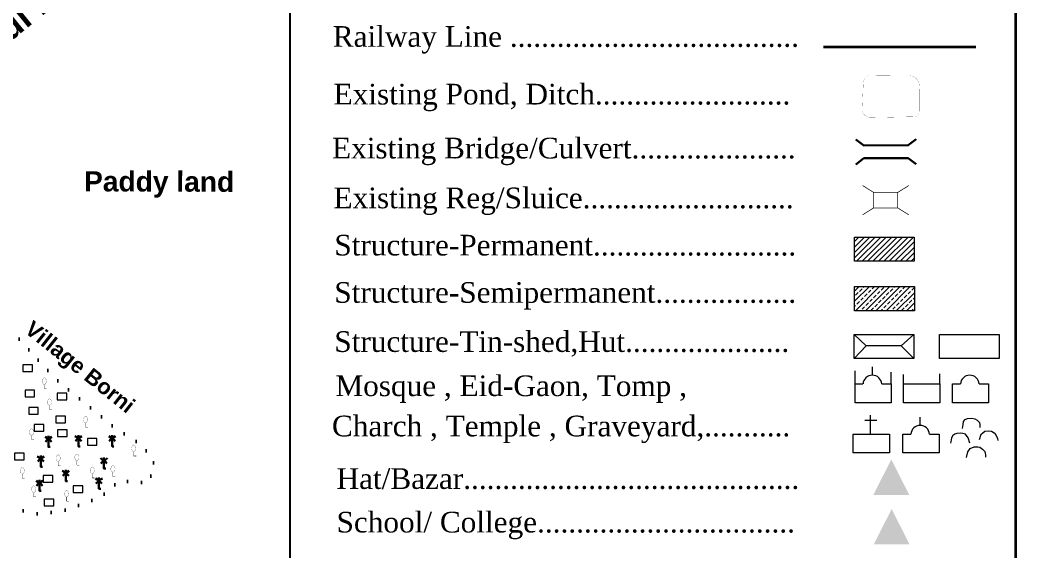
# Model space of a CAD drawing. Header units: millimetres. Extents: x 103 to 33048, y -150542 to -48.
# Drawn here: x 31639 to 33048, y -84100 to -83349 of the extents above; entities that cross this region are included whole.
import ezdxf

# ---------------------------------------------------------------- set-up
doc = ezdxf.new("R2010")
doc.units = ezdxf.units.MM
doc.header["$MEASUREMENT"] = 0
doc.linetypes.add('DOT2', pattern=[0.125, 0, -0.125])
doc.linetypes.add('PHANTOM2', pattern=[1.25, 0.625, -0.125, 0.125, -0.125, 0.125, -0.125])
for name, color, linetype, lineweight in [('Bazar', 97, 'Continuous', 15), ('Bridge or Culvert', 7, 'Continuous', 25), ('Church', 170, 'Continuous', 9), ('Eid-Gah', 170, 'Continuous', 9), ('Existing Str', 7, 'PHANTOM2', 35), ('Graveyard', 40, 'Continuous', 9), ('HOUSE', 144, 'Continuous', 18), ('Mosque', 170, 'Continuous', 9), ('OUTLINE', 7, 'Continuous', 15), ('Pond or Ditch', 7, 'Continuous', 9), ('Rail Line', 14, 'TRACKS', 35), ('Temple', 170, 'Continuous', 9), ('Tomb', 170, 'Continuous', 9)]:
    doc.layers.add(name, color=color, linetype=linetype, lineweight=lineweight)
for name, color, linetype in [('boundary', 7, 'Continuous'), ('Home Stead', 151, 'Continuous'), ('TEXT', 5, 'Continuous'), ('Trees', 77, 'Continuous')]:
    doc.layers.add(name, color=color, linetype=linetype)
doc.styles.add('b', font='times.ttf')
doc.styles.add('sum', font='arialbd.ttf')
doc.linetypes.add('TRACKS', pattern='A,0.15,[130,ltypeshp.shx,S=0.25,R=0,X=0,Y=0],0.15', length=0.3)

# ---------------------------------------------------------------- blocks, each defined once
blk = doc.blocks.new('A$C7FEE66E4')
at = {"layer": 'Trees', "linetype": 'Continuous', "const_width": 0.000142}
blk.add_lwpolyline([(0, 0.00001, 0.606435), (0, 0.00493, 0.606435)], format="xyb", close=True, dxfattribs=at)
at = {"layer": 'Trees', "linetype": 'Continuous', "const_width": 0.000252}
for points in [[(0, 0.00001), (0, -0.00287)], [(0, -0.00287), (0.00172, -0.00287)]]:
    blk.add_lwpolyline(points, dxfattribs=at)
blk = doc.blocks.new('A$C01DB3217')
at = {"layer": 'Trees', "color": 1, "lineweight": 30}
blk.add_lwpolyline([(0, 0.0028), (0, -0.00714), (0.00154, -0.00714)], dxfattribs=at)
for centre, start, end in [((-0.01201, -0.01535), 41.24911, 62.67823), ((0.01201, -0.01535), 117.32177, 138.75089)]:
    blk.add_arc(centre, 0.01949, start, end, dxfattribs=at)

msp = doc.modelspace()

# ---------------------------------------------------------------- hatches: boundary and pattern name
at = {"layer": 'Bazar'}
for color, points in [(256, [(32870.4, -83970.2), (32845, -84020.3), (32895.8, -84020.3)]), (5, [(32870.9, -84040.3), (32845.5, -84090.4), (32896.3, -84090.4)])]:
    msp.add_hatch(color=color, dxfattribs=at).paths.add_polyline_path(points)
at = {"layer": 'HOUSE'}
h = msp.add_hatch(dxfattribs=at)
h.set_pattern_fill('ANSI31', color=256, scale=43.620349, style=0)
h.set_pattern_definition([(45, (-5015893.2194, -17630631.268), (-3.8555306066, 3.8555306066), [])])
h.paths.add_polyline_path([(32902.6, -83689.9), (32902.6, -83655.7), (32818.3, -83655.7), (32818.3, -83689.9)])
h = msp.add_hatch(dxfattribs=at)
h.set_pattern_fill('ANSI33', color=256, scale=40.894078)
h.set_pattern_definition([(45, (-5078178.629, -17998324.69), (-7.2291198873, 7.2291198873), []), (45, (-5078171.4, -17998324.69), (-7.2291198873, 7.2291198873), [5.1117596943, -2.555879847])])
h.paths.add_polyline_path([(32903, -83725.7), (32818.6, -83725.7), (32818.6, -83759.9), (32903, -83759.9)])

# ---------------------------------------------------------------- linework, layer by layer
at = {"layer": 'boundary', "color": 0}
for points, const_width in [([(28824.3, -82121.1), (33046.2, -82121.1), (33046.2, -85130.6), (28824.3, -85130.6), (28824.3, -82121.1)], 3.85), ([(32020.6, -84544.2), (32020.6, -82121.1)], 2.8)]:
    msp.add_lwpolyline(points, dxfattribs=dict(at, const_width=const_width))
at = {"layer": 'Bridge or Culvert', "color": 7, "linetype": 'Continuous', "lineweight": 30}
for points in [[(32820.4, -83517.7), (32831.6, -83526.2), (32894.4, -83525.9), (32905.5, -83517.2)], [(32820.5, -83552.9), (32831.6, -83544.3), (32894.4, -83544.1), (32905.6, -83552.8)]]:
    msp.add_lwpolyline(points, dxfattribs=at)
at = {"layer": 'Church', "linetype": 'Continuous'}
for points in [[(32840.9, -83934.3), (32840.9, -83907.7)], [(32840.9, -83934.3), (32840.9, -83907.7)], [(32850, -83915.2), (32832.8, -83915.2)], [(32850, -83915.2), (32832.8, -83915.2)]]:
    msp.add_lwpolyline(points, dxfattribs=at)
msp.add_lwpolyline([(32816.5, -83960.9), (32816.5, -83934.3), (32867.7, -83934.3), (32867.7, -83960.9), (32846.8, -83960.9), (32846.8, -83960.9), (32846.8, -83960.9), (32846.8, -83960.9), (32816.5, -83960.9)], close=True, dxfattribs=at)
msp.add_lwpolyline([(32816.5, -83960.9), (32816.5, -83934.3), (32867.7, -83934.3), (32867.7, -83960.9), (32846.8, -83960.9), (32846.8, -83960.9), (32846.8, -83960.9), (32846.8, -83960.9), (32816.5, -83960.9)], close=True, dxfattribs=at)
at = {"layer": 'Eid-Gah', "linetype": 'Continuous'}
for p, q in [((32887.7, -83863.4), (32887.7, -83850.1)), ((32887.7, -83863.4), (32887.7, -83850.1)), ((32938.8, -83863.4), (32938.8, -83849.2)), ((32938.8, -83863.4), (32938.8, -83849.2))]:
    msp.add_line(p, q, dxfattribs=at)
msp.add_lwpolyline([(32887.7, -83889.9), (32887.7, -83863.4), (32938.8, -83863.4), (32938.8, -83889.9), (32910.5, -83889.9), (32910.5, -83889.9), (32910.5, -83889.9), (32910.5, -83889.9), (32887.7, -83889.9)], close=True, dxfattribs=at)
msp.add_lwpolyline([(32887.7, -83889.9), (32887.7, -83863.4), (32938.8, -83863.4), (32938.8, -83889.9), (32910.5, -83889.9), (32910.5, -83889.9), (32910.5, -83889.9), (32910.5, -83889.9), (32887.7, -83889.9)], close=True, dxfattribs=at)
at = {"layer": 'Existing Str', "linetype": 'Continuous', "const_width": 1.01}
for points in [[(32829.9, -83582.8), (32845.5, -83592.6), (32879.4, -83592.6), (32895.1, -83582.8)], [(32845.5, -83614.4), (32845.5, -83592.6)], [(32879.4, -83614.4), (32879.4, -83592.6)], [(32829.9, -83624.2), (32845.5, -83614.4), (32879.4, -83614.4), (32895.1, -83624.2)]]:
    msp.add_lwpolyline(points, dxfattribs=at)
at = {"layer": 'Graveyard'}
for points in [[(32970.9, -83926.2), (32971.8, -83920.9), (32972.6, -83916.3), (32974.7, -83913.6), (32977.9, -83912.2), (32984.3, -83911.9), (32988.4, -83912.5), (32991.9, -83914.5), (32994.9, -83917.7), (32995.4, -83921.2), (32995.7, -83925)], [(32970.9, -83926.2), (32971.8, -83920.9), (32972.6, -83916.3), (32974.7, -83913.6), (32977.9, -83912.2), (32984.3, -83911.9), (32988.4, -83912.5), (32991.9, -83914.5), (32994.9, -83917.7), (32995.4, -83921.2), (32995.7, -83925)], [(32981.4, -83947.2), (32979.1, -83939.6), (32975.3, -83934.6), (32971.5, -83933.5), (32968, -83933.2), (32963, -83933.5), (32960.1, -83934.3), (32957.5, -83936.4), (32955.4, -83939.6), (32954.5, -83945.1), (32954, -83947.2)], [(32981.4, -83947.2), (32979.1, -83939.6), (32975.3, -83934.6), (32971.5, -83933.5), (32968, -83933.2), (32963, -83933.5), (32960.1, -83934.3), (32957.5, -83936.4), (32955.4, -83939.6), (32954.5, -83945.1), (32954, -83947.2)], [(32994.9, -83941.9), (32997.5, -83934.6), (32999.8, -83932.3), (33002.7, -83930.3), (33007.7, -83929.7), (33012.1, -83930), (33015.9, -83932.6), (33018.2, -83935.5), (33020.3, -83940.5), (33021.1, -83943.4)], [(32994.9, -83941.9), (32997.5, -83934.6), (32999.8, -83932.3), (33002.7, -83930.3), (33007.7, -83929.7), (33012.1, -83930), (33015.9, -83932.6), (33018.2, -83935.5), (33020.3, -83940.5), (33021.1, -83943.4)], [(32976.7, -83967.3), (32978.8, -83959.4), (32982, -83954.5), (32987.5, -83952.1), (32992.5, -83952.4), (32995.4, -83953), (32999.5, -83955.6), (33002.4, -83959.1), (33003.6, -83963.5), (33003.6, -83967)], [(32976.7, -83967.3), (32978.8, -83959.4), (32982, -83954.5), (32987.5, -83952.1), (32992.5, -83952.4), (32995.4, -83953), (32999.5, -83955.6), (33002.4, -83959.1), (33003.6, -83963.5), (33003.6, -83967)]]:
    msp.add_lwpolyline(points, dxfattribs=at)
at = {"layer": 'Home Stead', "color": 7, "linetype": 'DOT2', "lineweight": 50, "ltscale": 159.474072, "flags": 128}
msp.add_lwpolyline([(31114.6, -83840.6), (31061.7, -83861.8), (31055, -83869.7), (31077.7, -83878.2), (31175.4, -83905.3), (31246.7, -83915.6), (31364.4, -83948.5), (31421.7, -83980.9), (31464.1, -84006.6), (31530.6, -84050.6), (31563.1, -84041.3), (31583.2, -84029.7), (31664.4, -84047.5), (31700, -84042.9), (31753.4, -84023.6), (31778.9, -84000.4), (31820.2, -84003.5), (31829.5, -83978), (31812.5, -83950.9), (31770.7, -83923.9), (31689.5, -83856.6), (31609.7, -83769.7), (31580.3, -83731), (31572.6, -83681.6), (31525.2, -83592.4), (31475, -83566.1), (31430.1, -83558.4), (31403.9, -83580.6), (31353, -83584.9), (31302.8, -83583.7), (31239, -83599), (31186, -83635.2), (31155.2, -83656.2), (31171.9, -83701.6), (31186.6, -83754.9), (31179.2, -83787.4), (31156.5, -83814.3), (31135.6, -83828.6), (31114.6, -83840.6)], dxfattribs=at)
at = {"layer": 'HOUSE'}
for points in [[(32818.3, -83655.7), (32902.6, -83655.7), (32902.6, -83689.9), (32818.3, -83689.9)], [(32818.3, -83655.7), (32902.6, -83655.7), (32902.6, -83689.9), (32818.3, -83689.9)], [(32818.6, -83725.7), (32903, -83725.7), (32903, -83759.9), (32818.6, -83759.9)], [(32818.6, -83725.7), (32903, -83725.7), (32903, -83759.9), (32818.6, -83759.9)]]:
    msp.add_lwpolyline(points, close=True, dxfattribs=at)
at = {"layer": 'HOUSE', "linetype": 'Continuous'}
for points in [[(32818, -83793.3), (32902.3, -83793.3), (32902.3, -83827.5), (32818, -83827.5)], [(32818, -83793.3), (32902.3, -83793.3), (32902.3, -83827.5), (32818, -83827.5)], [(32938.7, -83793.3), (33023, -83793.3), (33023, -83827.5), (32938.7, -83827.5)], [(32938.7, -83793.3), (33023, -83793.3), (33023, -83827.5), (32938.7, -83827.5)]]:
    msp.add_lwpolyline(points, close=True, dxfattribs=at)
for points in [[(32902.3, -83793.3), (32884.2, -83809.6), (32835, -83809.6), (32818, -83793.3)], [(32902.3, -83793.3), (32884.2, -83809.6), (32835, -83809.6), (32818, -83793.3)], [(32835, -83809.6), (32818, -83827.5)], [(32835, -83809.6), (32818, -83827.5)], [(32884.2, -83809.6), (32902.3, -83827.5)], [(32884.2, -83809.6), (32902.3, -83827.5)]]:
    msp.add_lwpolyline(points, dxfattribs=at)
at = {"layer": 'HOUSE'}
for points in [[(31643.1, -83845.9), (31656.6, -83845.9), (31656.6, -83836.5), (31643.1, -83836.5), (31643.1, -83845.9)], [(31646.1, -83881.8), (31659.6, -83881.8), (31659.6, -83872.4), (31646.1, -83872.4), (31646.1, -83881.8)], [(31691.4, -83885.8), (31704.9, -83885.8), (31704.9, -83876.4), (31691.4, -83876.4), (31691.4, -83885.8)], [(31651.3, -83906.3), (31664.8, -83906.3), (31664.8, -83896.8), (31651.3, -83896.8), (31651.3, -83906.3)], [(31689.7, -83918.3), (31703.2, -83918.3), (31703.2, -83908.8), (31689.7, -83908.8), (31689.7, -83918.3)], [(31659, -83930.2), (31672.5, -83930.2), (31672.5, -83920.8), (31659, -83920.8), (31659, -83930.2)], [(31691.9, -83937.9), (31705.4, -83937.9), (31705.4, -83928.5), (31691.9, -83928.5), (31691.9, -83937.9)], [(31734.2, -83949.9), (31747.7, -83949.9), (31747.7, -83940.4), (31734.2, -83940.4), (31734.2, -83949.9)], [(31631.2, -83970.8), (31644.7, -83970.8), (31644.7, -83961.3), (31631.2, -83961.3), (31631.2, -83970.8)], [(31671.8, -84002.4), (31685.3, -84002.4), (31685.3, -83992.9), (31671.8, -83992.9), (31671.8, -84002.4)], [(31714.1, -84016.9), (31727.6, -84016.9), (31727.6, -84007.4), (31714.1, -84007.4), (31714.1, -84016.9)], [(31673.1, -84035.7), (31686.6, -84035.7), (31686.6, -84026.2), (31673.1, -84026.2), (31673.1, -84035.7)]]:
    msp.add_lwpolyline(points, dxfattribs=at)
at = {"layer": 'Mosque', "linetype": 'Continuous'}
for p, q in [((32819.2, -83863.4), (32819.2, -83845)), ((32819.2, -83863.4), (32819.2, -83845)), ((32843.7, -83851), (32843.7, -83839.3)), ((32843.7, -83851), (32843.7, -83839.3)), ((32870.4, -83863.4), (32870.4, -83846.5)), ((32870.4, -83863.4), (32870.4, -83846.5))]:
    msp.add_line(p, q, dxfattribs=at)
for points in [[(32857, -83863.4), (32870.4, -83863.4), (32870.4, -83889.9), (32849.6, -83889.9), (32849.6, -83889.9), (32842.1, -83889.9), (32842.1, -83889.9), (32819.2, -83889.9), (32819.2, -83863.4), (32830.4, -83863.4)], [(32857, -83863.4), (32870.4, -83863.4), (32870.4, -83889.9), (32842.1, -83889.9), (32842.1, -83889.9), (32842.1, -83889.9), (32842.1, -83889.9), (32819.2, -83889.9), (32819.2, -83863.4), (32830.4, -83863.4)]]:
    msp.add_lwpolyline(points, dxfattribs=at)
msp.add_arc((32843.7, -83864.3), 13.3, 3.9267, 176.0733, dxfattribs=at)
msp.add_arc((32843.7, -83864.3), 13.3, 3.9267, 176.0733, dxfattribs=at)
at = {"layer": 'Pond or Ditch', "color": 4, "const_width": 0.17}
msp.add_lwpolyline([(32839.1, -83427), (32896, -83427.5, -0.407338), (32909.9, -83441.3), (32909.7, -83478.2, -0.346244), (32903.9, -83485.5), (32841.3, -83486.6, -0.392601), (32829.4, -83476), (32830.8, -83437.7, -0.321685), (32839.1, -83427, -5.135448)], format="xyb", dxfattribs=at)
at = {"layer": 'Rail Line', "color": 212, "ltscale": 10, "true_color": 0xc529d6}
msp.add_line((32774.6, -83386.5), (32989.7, -83386.5), dxfattribs=at)
at = {"layer": 'Temple', "linetype": 'Continuous'}
msp.add_line((32911.2, -83921.9), (32911.2, -83910.3), dxfattribs=at)
msp.add_line((32911.2, -83921.9), (32911.2, -83910.3), dxfattribs=at)
msp.add_lwpolyline([(32924.5, -83934.3), (32937.9, -83934.3), (32937.9, -83960.9), (32909.6, -83960.9), (32909.6, -83960.9), (32909.6, -83960.9), (32909.6, -83960.9), (32886.8, -83960.9), (32886.8, -83934.3), (32897.9, -83934.3)], dxfattribs=at)
msp.add_lwpolyline([(32924.5, -83934.3), (32937.9, -83934.3), (32937.9, -83960.9), (32909.6, -83960.9), (32909.6, -83960.9), (32909.6, -83960.9), (32909.6, -83960.9), (32886.8, -83960.9), (32886.8, -83934.3), (32897.9, -83934.3)], dxfattribs=at)
msp.add_arc((32911.2, -83935.3), 13.3, 3.9267, 176.0733, dxfattribs=at)
msp.add_arc((32911.2, -83935.3), 13.3, 3.9267, 176.0733, dxfattribs=at)
at = {"layer": 'Tomb', "linetype": 'Continuous'}
msp.add_lwpolyline([(32994.6, -83863.4), (33008, -83863.4), (33008, -83889.9), (32979.7, -83889.9), (32979.7, -83889.9), (32979.7, -83889.9), (32979.7, -83889.9), (32956.8, -83889.9), (32956.8, -83863.4), (32968, -83863.4)], dxfattribs=at)
msp.add_arc((32981.3, -83864.3), 13.3, 3.9267, 176.0733, dxfattribs=at)
msp.add_arc((32981.3, -83864.3), 13.3, 3.9267, 176.0733, dxfattribs=at)

# ---------------------------------------------------------------- block references
at = {"layer": 'Trees', "linetype": 'DOT2', "ltscale": 0.2, "xscale": 2021.017255074927, "yscale": 2021.017255074927, "zscale": 2021.017255074926}
for p in [(31673.3, -83864.5), (31680.7, -83894.2), (31731.4, -83918.7), (31655.2, -83936.6), (31799.8, -83959.5), (31692.8, -83973.4), (31719.4, -83972.3), (31770.3, -83988.5), (31642.2, -83991.1), (31741.1, -83990.6), (31658.2, -84017.3), (31704.9, -84023.5)]:
    msp.add_blockref('A$C7FEE66E4', p, dxfattribs=at)
at = {"layer": 'Trees', "ltscale": 0.1, "xscale": 1593.716513738735, "yscale": 1593.716513738735, "zscale": 1593.716513738727}
for p in [(31679.2, -83941.1), (31721.5, -83940.3), (31769.2, -83940.3), (31668.3, -83969), (31757.6, -83971.7), (31703.6, -83989.3), (31666.5, -84003.4), (31750.5, -84000.2)]:
    msp.add_blockref('A$C01DB3217', p, dxfattribs=at)

# ---------------------------------------------------------------- texts
at = {"layer": 'OUTLINE', "ltscale": 0.1, "style": 'b'}
for s, p in [('Railway Line .....................................', (32081, -83386.6)), (' Existing Reg/Sluice...........................', (32071, -83614.9)), ('Structure-Permanent..........................', (32083.2, -83681.7)), ('Structure-Semipermanent..................', (32083.2, -83748.6)), ('Structure-Tin-shed,Hut.....................', (32083.2, -83818.1)), ('Mosque , Eid-Gaon, Tomp ,', (32084.7, -83880.6)), ('Charch , Temple , Graveyard,........... ', (32079.8, -83937.5))]:
    msp.add_text(s, height=29.249, dxfattribs=at).set_placement(p)
at = {"layer": 'OUTLINE', "ltscale": 0.1, "char_height": 29.249, "width": 1364.743, "attachment_point": 1, "style": 'b'}
for s, insert in [(' Existing Pond, Ditch.........................', (32071.1, -83438.9)), (' Existing Bridge/Culvert.....................', (32068.9, -83515.2)), ('Hat/Bazar...........................................', (32086.3, -83982.6)), ('School/ College.................................', (32086.3, -84044.2))]:
    msp.add_mtext(s, dxfattribs=dict(at, insert=insert))
at = {"layer": 'TEXT', "color": 7, "attachment_point": 1, "style": 'sum'}
for s, insert, char_height, width, rotation in [('Singerkul khal', (31460.1, -83467.8), 35.596, 689.056, 39.0837), ('Paddy land ', (31729.5, -83562.5), 28.477, 551.245, 359.7933), ('Village Borni', (31657.6, -83772.4), 21.905, 424.034, 321.452)]:
    msp.add_mtext(s, dxfattribs=dict(at, insert=insert, char_height=char_height, width=width, rotation=rotation))

doc.saveas('drawing.dxf')
